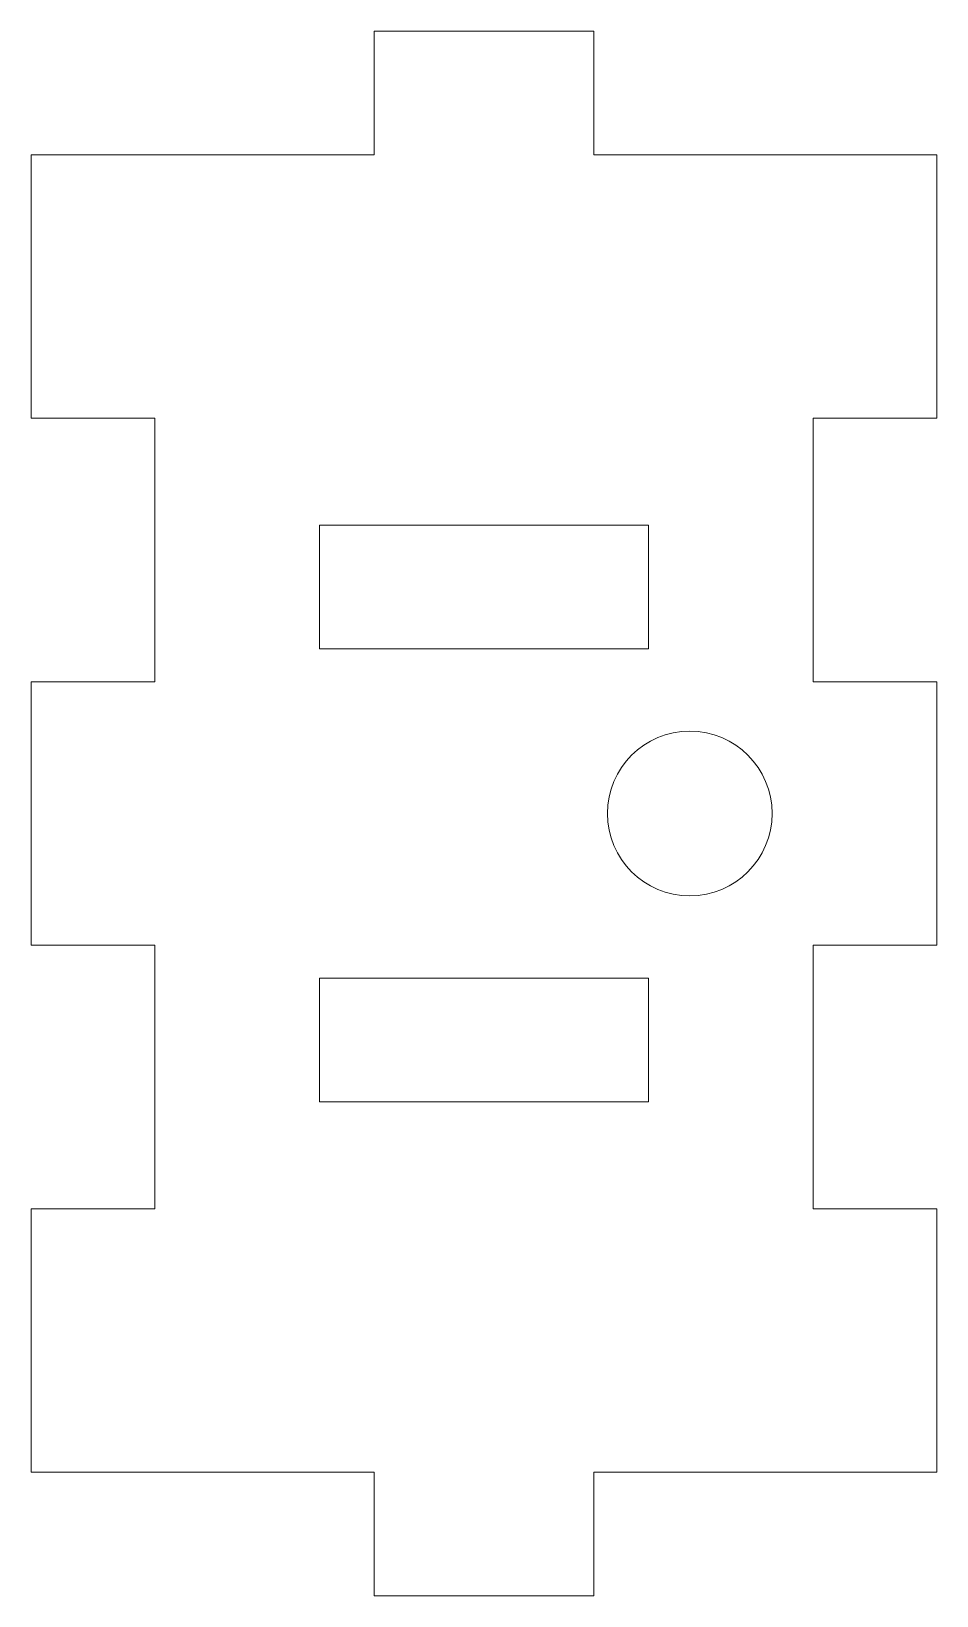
# Model space of a CAD drawing. Header units: inches. Extents: x -0.69 to 0.69, y -1.19 to 1.19.
import ezdxf

# ---------------------------------------------------------------- set-up
doc = ezdxf.new("R2010")
doc.units = ezdxf.units.IN
doc.header["$MEASUREMENT"] = 0

msp = doc.modelspace()

# ---------------------------------------------------------------- linework, layer by layer
at = {"color": 7, "linetype": 'Continuous', "lineweight": 15}
for p, q in [((0.1667, 1.1875), (-0.1667, 1.1875)), ((-0.1667, 1.1875), (-0.1667, 1)), ((0.1667, 1), (0.1667, 1.1875)), ((-0.1667, 1), (-0.6875, 1)), ((-0.6875, 1), (-0.6875, 0.6)), ((0.6875, 1), (0.1667, 1)), ((0.6875, 0.6), (0.6875, 1)), ((-0.6875, 0.6), (-0.5, 0.6)), ((-0.5, 0.6), (-0.5, 0.2)), ((0.5, 0.2), (0.5, 0.6)), ((0.5, 0.6), (0.6875, 0.6)), ((0.25, 0.4375), (-0.25, 0.4375)), ((-0.25, 0.4375), (-0.25, 0.25)), ((0.25, 0.25), (0.25, 0.4375)), ((-0.25, 0.25), (0.25, 0.25)), ((-0.5, 0.2), (-0.6875, 0.2)), ((-0.6875, 0.2), (-0.6875, -0.2)), ((0.6875, 0.2), (0.5, 0.2)), ((0.6875, -0.2), (0.6875, 0.2)), ((-0.6875, -0.2), (-0.5, -0.2)), ((-0.5, -0.2), (-0.5, -0.6)), ((0.5, -0.6), (0.5, -0.2)), ((0.5, -0.2), (0.6875, -0.2)), ((0.25, -0.25), (-0.25, -0.25)), ((-0.25, -0.25), (-0.25, -0.4375)), ((0.25, -0.4375), (0.25, -0.25)), ((-0.25, -0.4375), (0.25, -0.4375)), ((-0.5, -0.6), (-0.6875, -0.6)), ((-0.6875, -0.6), (-0.6875, -1)), ((0.6875, -0.6), (0.5, -0.6)), ((0.6875, -1), (0.6875, -0.6)), ((-0.6875, -1), (-0.1667, -1)), ((-0.1667, -1), (-0.1667, -1.1875)), ((0.1667, -1.1875), (0.1667, -1)), ((0.1667, -1), (0.6875, -1)), ((-0.1667, -1.1875), (0.1667, -1.1875))]:
    msp.add_line(p, q, dxfattribs=at)
msp.add_circle((0.3125, 0), 0.125, dxfattribs=at)

doc.saveas('drawing.dxf')
